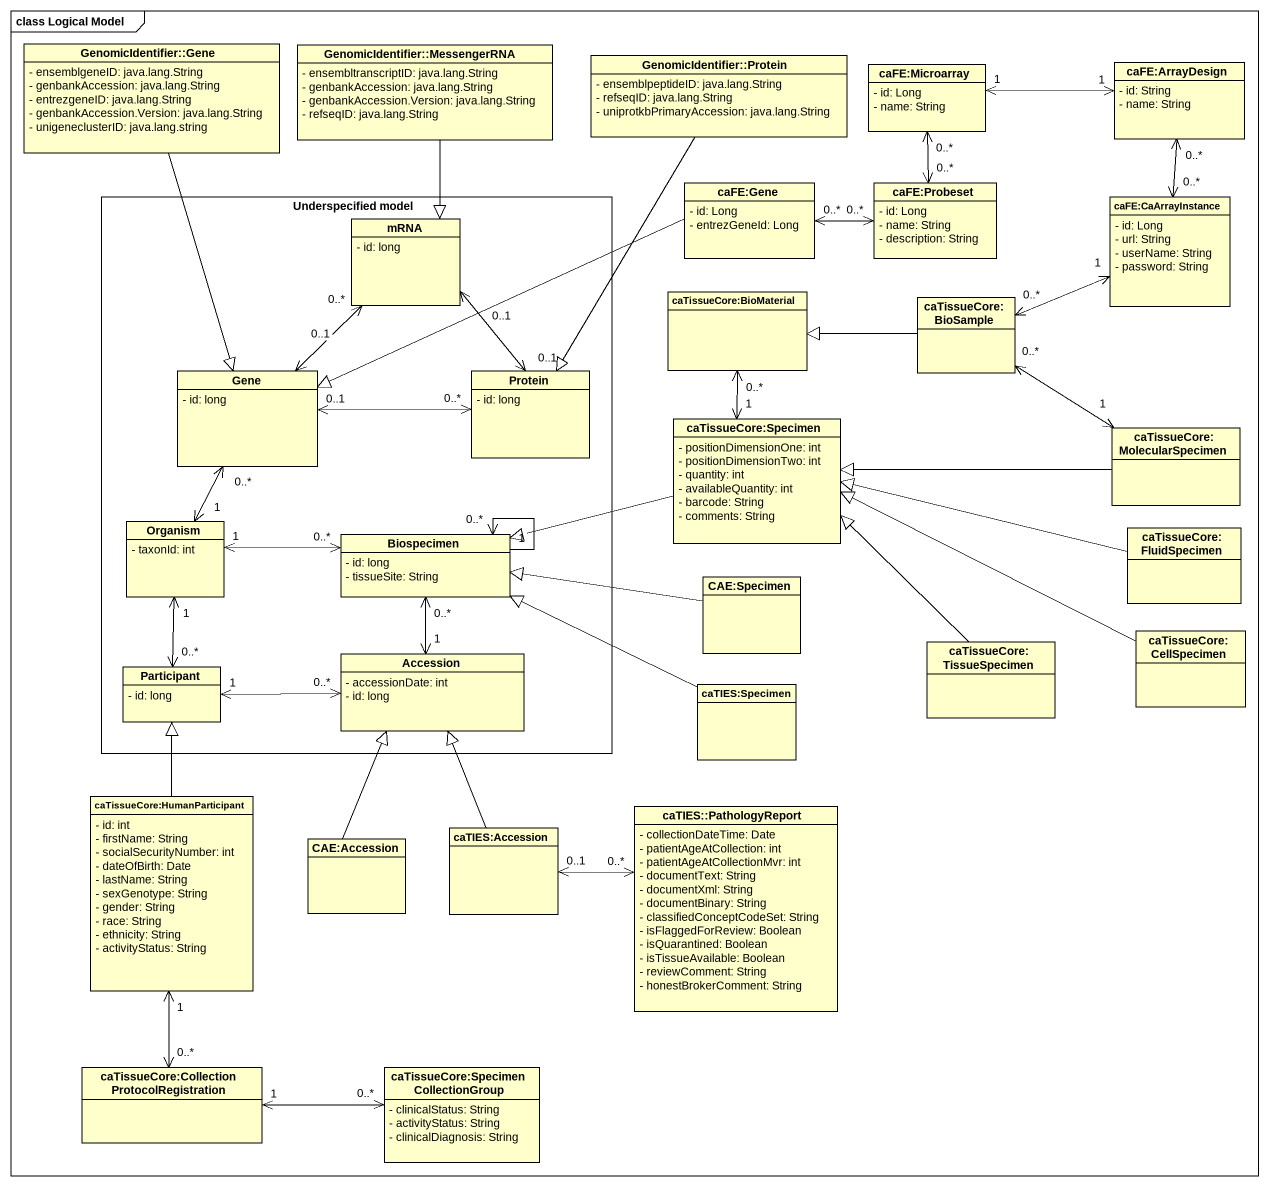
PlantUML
@startuml
mainframe class Logical Model
hide circle
hide empty members
skinparam classAttributeIconSize 0
class "GenomicIdentifier::Gene" as GenomicIdentifier_Gene {
  - ensemblgeneID: java.lang.String
  - genbankAccession: java.lang.String
  - entrezgeneID: java.lang.String
  - genbankAccession.Version: java.lang.String
  - unigeneclusterID: java.lang.string
}
class "GenomicIdentifier::MessengerRNA" as GenomicIdentifier {
  - ensembltranscriptID: java.lang.String
  - genbankAccession: java.lang.String
  - genbankAccession.Version: java.lang.String
  - refseqID: java.lang.String
}
class "GenomicIdentifier::Protein" as GenomicIdentifier_Protein {
  - ensemblpeptideID: java.lang.String
  - refseqID: java.lang.String
  - uniprotkbPrimaryAccession: java.lang.String
}
class "caFE:Microarray" as caFE_Microarray {
  - id: Long
  - name: String
}
class "caFE:ArrayDesign" as caFE_ArrayDesign {
  - id: String
  - name: String
}
rectangle "Underspecified model" as Underspecified_model {
  class mRNA {
    - id: long
  }
  class Gene {
    - id: long
  }
  class Protein {
    - id: long
  }
  class Organism {
    - taxonId: int
  }
  class Biospecimen {
    - id: long
    - tissueSite: String
  }
  class "Participant" as Participant_ {
    - id: long
  }
  class Accession {
    - accessionDate: int
    - id: long
  }
}
class "caFE:Gene" as caFE_Gene {
  - id: Long
  - entrezGeneId: Long
}
class "caFE:Probeset" as caFE_Probeset {
  - id: Long
  - name: String
  - description: String
}
class "caFE:CaArrayInstance" as caFE_CaArrayInstance {
  - id: Long
  - url: String
  - userName: String
  - password: String
}
class "caTissueCore:BioMaterial" as caTissueCore_BioMaterial
class "caTissueCore:BioSample" as caTissueCore_BioSample
class "caTissueCore:Specimen" as caTissueCore_Specimen {
  - positionDimensionOne: int
  - positionDimensionTwo: int
  - quantity: int
  - availableQuantity: int
  - barcode: String
  - comments: String
}
class "caTissueCore:MolecularSpecimen" as caTissueCore
class "caTissueCore:FluidSpecimen" as caTissueCore_FluidSpecimen
class "CAE:Specimen" as CAE_Specimen
class "caTissueCore:TissueSpecimen" as caTissueCore_TissueSpecimen
class "caTissueCore:CellSpecimen" as caTissueCore_CellSpecimen
class "caTIES:Specimen" as caTIES_Specimen
class "caTissueCore:HumanParticipant" as caTissueCore_2 {
  - id: int
  - firstName: String
  - socialSecurityNumber: int
  - dateOfBirth: Date
  - lastName: String
  - sexGenotype: String
  - gender: String
  - race: String
  - ethnicity: String
  - activityStatus: String
}
class "CAE:Accession" as CAE_Accession
class "caTIES:Accession" as caTIES_Accession
class "caTIES::PathologyReport" as caTIES_PathologyReport {
  - collectionDateTime: Date
  - patientAgeAtCollection: int
  - patientAgeAtCollectionMvr: int
  - documentText: String
  - documentXml: String
  - documentBinary: String
  - classifiedConceptCodeSet: String
  - isFlaggedForReview: Boolean
  - isQuarantined: Boolean
  - isTissueAvailable: Boolean
  - reviewComment: String
  - honestBrokerComment: String
}
class "caTissueCore:CollectionProtocolRegistration" as caTissueCore_3
class "caTissueCore:SpecimenCollectionGroup" as caTissueCore_4 {
  - clinicalStatus: String
  - activityStatus: String
  - clinicalDiagnosis: String
}
GenomicIdentifier_Gene --|> Gene
GenomicIdentifier --|> mRNA
GenomicIdentifier_Protein --|> Protein
caFE_Microarray "1" <-right-> "1" caFE_ArrayDesign
caFE_Microarray "0..*" <--> "0..*" caFE_Probeset
caFE_ArrayDesign "0..*" <--> "0..*" caFE_CaArrayInstance
caFE_Gene "0..*" <-right-> "0..*" caFE_Probeset
caFE_Gene -left-|> Gene
mRNA "0..1" <--> "0..1" Protein
caTissueCore_BioMaterial "0..*" <--> "1" caTissueCore_Specimen
caTissueCore_BioSample "0..*" <-right-> "1" caFE_CaArrayInstance
caTissueCore_BioSample -left-|> caTissueCore_BioMaterial
Gene "0..1" <-up-> "0..*" mRNA
Gene "0..1" <-right-> "0..*" Protein
caTissueCore_Specimen -left-|> Biospecimen
caTissueCore "1" <-up-> "0..*" caTissueCore_BioSample
caTissueCore -left-|> caTissueCore_Specimen
Organism "1" <-up-> "0..*" Gene
Organism "1" <-right-> "0..*" Biospecimen
Biospecimen "1" --> "0..*" Biospecimen
caTissueCore_FluidSpecimen -left-|> caTissueCore_Specimen
CAE_Specimen -left-|> Biospecimen
caTissueCore_TissueSpecimen -up-|> caTissueCore_Specimen
caTissueCore_CellSpecimen -left-|> caTissueCore_Specimen
Participant_ "0..*" <-up-> "1" Organism
Participant_ "1" <-right-> "0..*" Accession
Accession "1" <-up-> "0..*" Biospecimen
caTIES_Specimen -left-|> Biospecimen
caTissueCore_2 -up-|> Participant_
caTissueCore_2 "1" <--> "0..*" caTissueCore_3
CAE_Accession -up-|> Accession
caTIES_Accession -up-|> Accession
caTIES_Accession "0..1" <-right-> "0..*" caTIES_PathologyReport
caTissueCore_3 "1" <-right-> "0..*" caTissueCore_4
@enduml
